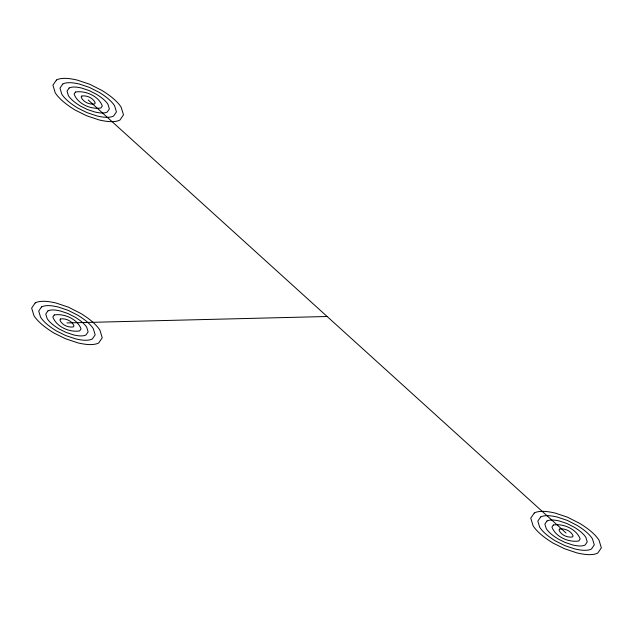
<?xml version="1.0" encoding="UTF-8"?>
<svg xmlns="http://www.w3.org/2000/svg" width="633" height="633" viewBox="0 0 633 633"><rect width="100%" height="100%" fill="white"/><g stroke="black" fill="none" stroke-linecap="round" stroke-linejoin="round"><path stroke-width="0.95" d="M66.94 322.941L327.126 316.5M88.201 100.006L566.06 532.994M56.408 80.043L52.911 85.154L55.198 92.703A75.992 17.226 23.8 0 0 62.184 100.655A51.518 11.679 23.8 0 0 75.224 110.11L86.697 115.776L99.128 119.938A48.519 10.998 23.8 0 0 112.096 121.655A75.992 17.226 23.8 0 0 119.993 119.969L123.49 114.858L121.204 107.317A75.992 17.226 23.8 0 0 114.217 99.365A48.519 10.998 23.8 0 0 101.937 90.456L89.704 84.244L77.273 80.082A48.519 10.998 23.8 0 0 64.305 78.357A75.992 17.226 23.8 0 0 56.408 80.043M62.762 84.039L59.969 88.129L61.797 94.167A60.792 13.776 23.8 0 0 67.383 100.52A41.216 9.345 23.8 0 0 77.819 108.093L86.998 112.619L96.936 115.95A38.819 8.799 23.8 0 0 107.317 117.327A60.792 13.776 23.8 0 0 113.639 115.981L116.432 111.891L114.605 105.853A60.792 13.776 23.8 0 0 109.018 99.492A38.819 8.799 23.8 0 0 99.191 92.371L89.403 87.401L79.465 84.062A38.819 8.799 23.8 0 0 69.084 82.686A60.792 13.776 23.8 0 0 62.762 84.039M69.124 88.027L67.027 91.097L68.396 95.623A45.592 10.334 23.8 0 0 72.589 100.394A30.914 7.003 23.8 0 0 80.415 106.067L87.299 109.469L94.752 111.97A29.11 6.599 23.8 0 0 102.538 112.998A45.592 10.334 23.8 0 0 107.278 111.986L109.374 108.923L108.006 104.39A45.592 10.334 23.8 0 0 103.812 99.618A29.11 6.599 23.8 0 0 96.445 94.277L89.103 90.551L81.649 88.05A29.11 6.599 23.8 0 0 73.863 87.022A45.592 10.334 23.8 0 0 69.124 88.027M75.485 92.022L74.085 94.064C77.724 103.954 90.859 109.675 100.916 107.998L102.317 105.948C98.669 96.081 85.542 90.337 75.485 92.022M81.839 96.018L81.143 97.039C82.963 101.984 89.53 104.841 94.562 104.002L95.259 102.981C93.431 98.044 86.871 95.172 81.839 96.018M35.147 302.978L31.65 308.089L33.937 315.638A75.992 17.226 23.8 0 0 40.923 323.582A51.518 11.679 23.8 0 0 53.963 333.045L65.436 338.702L77.867 342.872A48.519 10.998 23.8 0 0 90.835 344.589A75.992 17.226 23.8 0 0 98.74 342.904L102.237 337.793L99.943 330.244A75.992 17.226 23.8 0 0 92.964 322.3A48.519 10.998 23.8 0 0 80.676 313.39L68.443 307.179L56.02 303.009A48.519 10.998 23.8 0 0 43.052 301.292A75.992 17.226 23.8 0 0 35.147 302.978M41.509 306.965L38.708 311.056L40.544 317.093A60.792 13.776 23.8 0 0 46.13 323.455A41.216 9.345 23.8 0 0 56.559 331.019L65.737 335.553L75.683 338.884A38.819 8.799 23.8 0 0 86.056 340.261A60.792 13.776 23.8 0 0 92.378 338.908L95.179 334.825L93.344 328.788A60.792 13.776 23.8 0 0 87.758 322.426A38.819 8.799 23.8 0 0 77.93 315.297L68.142 310.328L58.204 306.997A38.819 8.799 23.8 0 0 47.831 305.62A60.792 13.776 23.8 0 0 41.509 306.965M47.863 310.961L45.766 314.031L47.143 318.557A45.592 10.334 23.8 0 0 51.328 323.328A30.914 7.003 23.8 0 0 59.154 329.002L66.038 332.396L73.499 334.897A29.11 6.599 23.8 0 0 81.277 335.933A45.592 10.334 23.8 0 0 86.017 334.92L88.122 331.85L86.745 327.324A45.592 10.334 23.8 0 0 82.551 322.553A29.11 6.599 23.8 0 0 75.185 317.212L67.842 313.485L60.388 310.985A29.11 6.599 23.8 0 0 52.61 309.948A45.592 10.334 23.8 0 0 47.863 310.961M54.224 314.957L52.824 316.998C56.464 326.889 69.598 332.602 79.663 330.924L81.064 328.883C77.408 319.008 64.289 313.272 54.224 314.957M60.586 318.945L59.882 319.974C61.702 324.911 68.269 327.775 73.301 326.937L73.998 325.908C72.178 320.978 65.61 318.106 60.586 318.945M534.26 513.031L530.763 518.142L533.057 525.683A75.992 17.226 23.8 0 0 540.036 533.635A51.518 11.679 23.8 0 0 553.084 543.098L564.557 548.756L576.98 552.918A48.519 10.998 23.8 0 0 589.948 554.643A75.992 17.226 23.8 0 0 597.853 552.957L601.35 547.846L599.063 540.297A75.992 17.226 23.8 0 0 592.077 532.345A48.519 10.998 23.8 0 0 579.788 523.436L567.564 517.224L555.133 513.062A48.519 10.998 23.8 0 0 542.165 511.345A75.992 17.226 23.8 0 0 534.26 513.031M540.622 517.019L537.821 521.109L539.656 527.147A60.792 13.776 23.8 0 0 545.242 533.508A41.216 9.345 23.8 0 0 555.679 541.073L564.858 545.599L574.796 548.938A38.819 8.799 23.8 0 0 585.169 550.314A60.792 13.776 23.8 0 0 591.491 548.961L594.292 544.871L592.456 538.833A60.792 13.776 23.8 0 0 586.87 532.48A38.819 8.799 23.8 0 0 577.043 525.35L567.263 520.381L557.317 517.05A38.819 8.799 23.8 0 0 546.944 515.673A60.792 13.776 23.8 0 0 540.622 517.019M546.983 521.014L544.878 524.077L546.255 528.61A45.592 10.334 23.8 0 0 550.449 533.382A30.914 7.003 23.8 0 0 558.274 539.055L565.158 542.449L572.612 544.95A29.11 6.599 23.8 0 0 580.39 545.978A45.592 10.334 23.8 0 0 585.137 544.973L587.234 541.903L585.857 537.377A45.592 10.334 23.8 0 0 581.672 532.606A29.11 6.599 23.8 0 0 574.297 527.257L566.962 523.531L559.501 521.03A29.11 6.599 23.8 0 0 551.723 520.002A45.592 10.334 23.8 0 0 546.983 521.014M553.337 525.002L551.936 527.052C555.576 536.942 568.711 542.655 578.776 540.978L580.176 538.936C576.521 529.061 563.402 523.325 553.337 525.002M559.699 528.998L559.002 530.019C560.814 534.964 567.39 537.821 572.414 536.982L573.118 535.961C571.29 531.024 564.731 528.159 559.699 528.998"/></g></svg>
